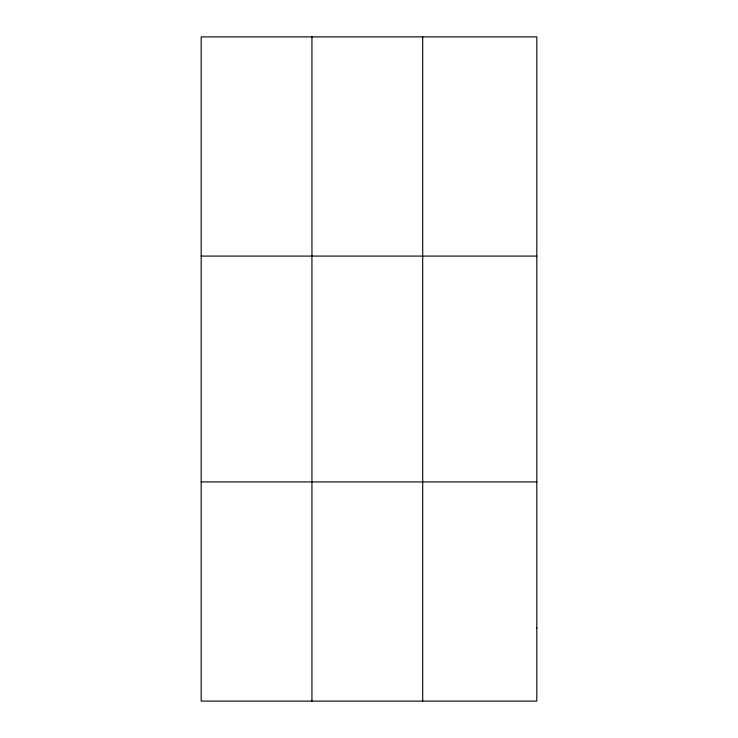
<?xml version="1.0" encoding="UTF-8"?>
<svg xmlns="http://www.w3.org/2000/svg" width="738" height="738" viewBox="0 0 738 738"><rect width="100%" height="100%" fill="white"/><g stroke="black" fill="none" stroke-linecap="round" stroke-linejoin="round"><path stroke-width="1.11" d="M311.943 701.1L311.943 36.9M422.699 701.1L422.699 36.9M201.179 256.086L536.821 256.086M201.179 481.914L536.821 481.914M536.821 628.038L536.821 701.1L201.179 701.1L201.179 36.9L536.821 36.9L536.821 628.038"/></g></svg>
